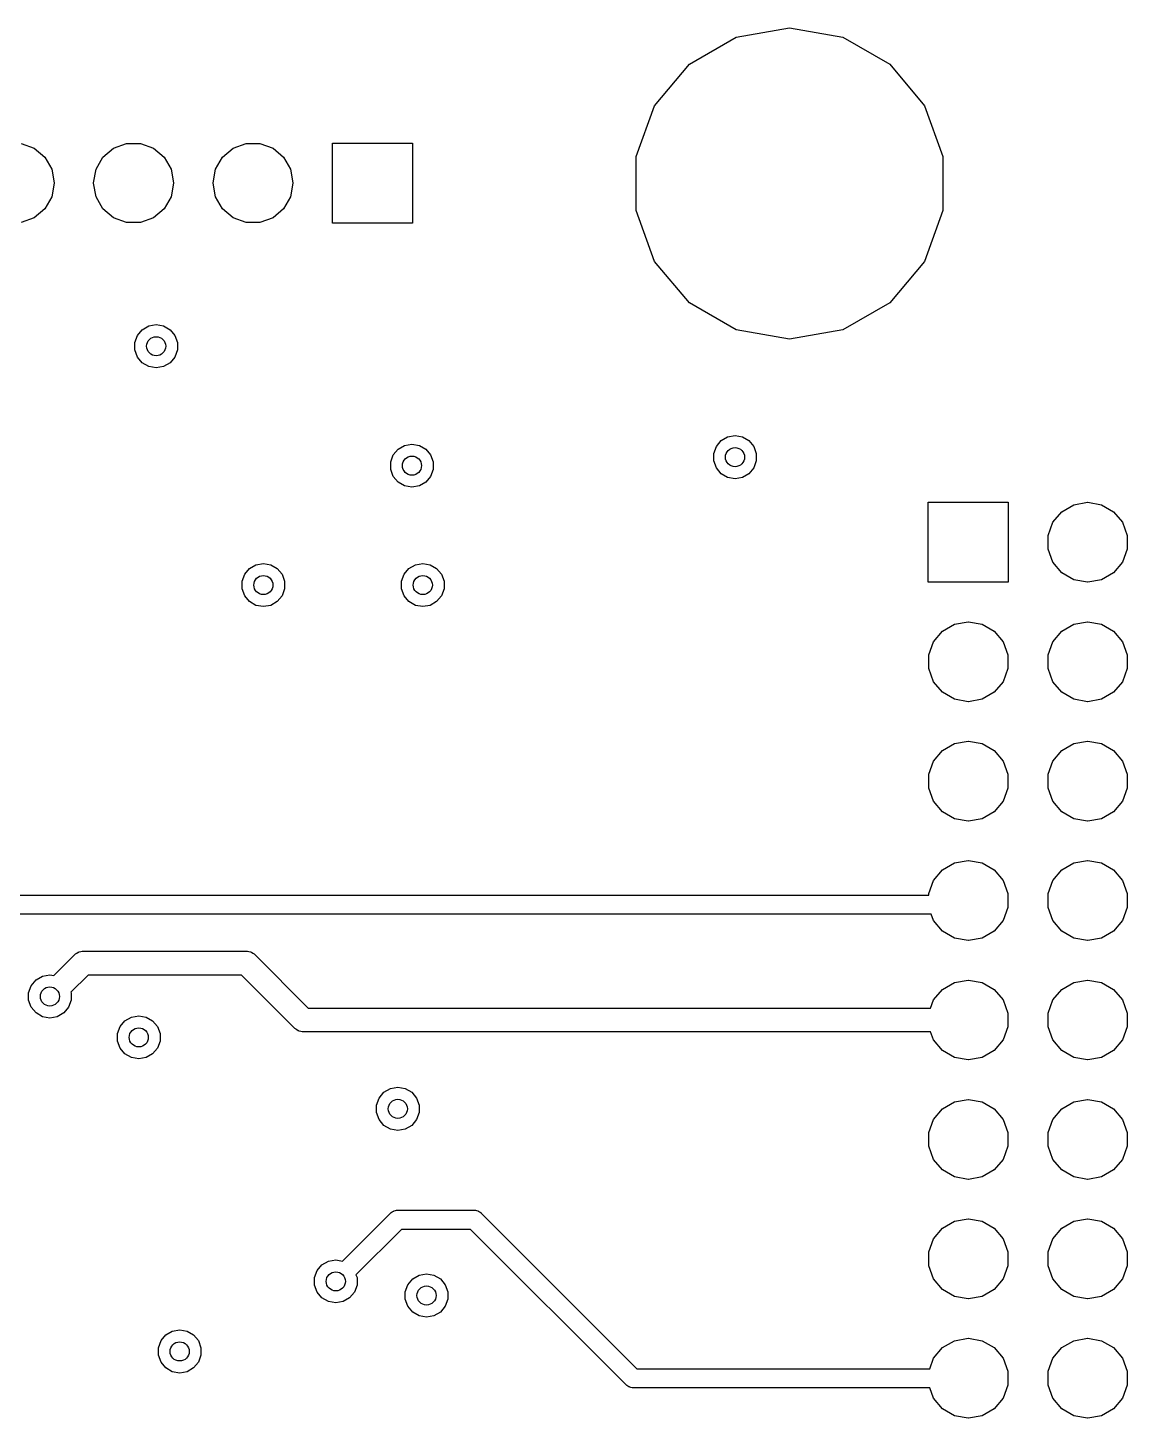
# Model space of a CAD drawing. Extents: x 91.8 to 190.7, y -114.3 to -59.5.
# Drawn here: x 164.89 to 188.27, y -89.04 to -59.47 of the extents above; entities that cross this region are included whole.
import ezdxf

# ---------------------------------------------------------------- set-up
doc = ezdxf.new("R2010")
doc.units = 0
doc.header["$MEASUREMENT"] = 0
doc.layers.add('BLACK', color=7, linetype='CONTINUOUS')

msp = doc.modelspace()

# ---------------------------------------------------------------- linework, layer by layer
at = {"layer": 'Black'}
for p, q in [((178.961, -60.2424), (179.957, -59.6672)), ((179.957, -59.6672), (181.09, -59.4674)), ((181.09, -59.4674), (182.223, -59.6672)), ((182.223, -59.6672), (183.219, -60.2424)), ((178.221, -61.1237), (178.961, -60.2424)), ((183.219, -60.2424), (183.959, -61.1237)), ((177.828, -62.2048), (178.221, -61.1237)), ((183.959, -61.1237), (184.352, -62.2048)), ((164.748, -61.9297), (165.025, -62.0306)), ((165.025, -62.0306), (165.251, -62.2204)), ((166.489, -62.2204), (166.715, -62.0306)), ((166.715, -62.0306), (166.992, -61.9297)), ((166.992, -61.9297), (167.288, -61.9297)), ((167.288, -61.9297), (167.565, -62.0306)), ((167.565, -62.0306), (167.791, -62.2204)), ((169.029, -62.2204), (169.255, -62.0306)), ((169.255, -62.0306), (169.532, -61.9297)), ((169.532, -61.9297), (169.828, -61.9297)), ((169.828, -61.9297), (170.105, -62.0306)), ((170.105, -62.0306), (170.331, -62.2204)), ((171.37, -63.62), (171.37, -61.92)), ((171.37, -61.92), (173.07, -61.92)), ((173.07, -61.92), (173.07, -63.62)), ((165.251, -62.2204), (165.399, -62.476)), ((166.341, -62.476), (166.489, -62.2204)), ((167.791, -62.2204), (167.939, -62.476)), ((168.881, -62.476), (169.029, -62.2204)), ((170.331, -62.2204), (170.479, -62.476)), ((177.828, -63.3552), (177.828, -62.2048)), ((184.352, -62.2048), (184.352, -63.3552)), ((165.399, -62.476), (165.45, -62.7668)), ((166.29, -62.7668), (166.341, -62.476)), ((167.939, -62.476), (167.99, -62.7668)), ((168.83, -62.7668), (168.881, -62.476)), ((170.479, -62.476), (170.53, -62.7668)), ((165.45, -62.7732), (165.399, -63.064)), ((165.45, -62.7668), (165.45, -62.7732)), ((166.29, -62.7732), (166.29, -62.7668)), ((166.341, -63.064), (166.29, -62.7732)), ((167.99, -62.7732), (167.939, -63.064)), ((167.99, -62.7668), (167.99, -62.7732)), ((168.83, -62.7732), (168.83, -62.7668)), ((168.881, -63.064), (168.83, -62.7732)), ((170.53, -62.7732), (170.479, -63.064)), ((170.53, -62.7668), (170.53, -62.7732)), ((165.399, -63.064), (165.251, -63.3196)), ((166.489, -63.3196), (166.341, -63.064)), ((167.939, -63.064), (167.791, -63.3196)), ((169.029, -63.3196), (168.881, -63.064)), ((170.479, -63.064), (170.331, -63.3196)), ((165.025, -63.5094), (164.748, -63.6103)), ((165.251, -63.3196), (165.025, -63.5094)), ((166.715, -63.5094), (166.489, -63.3196)), ((166.992, -63.6103), (166.715, -63.5094)), ((167.565, -63.5094), (167.288, -63.6103)), ((167.791, -63.3196), (167.565, -63.5094)), ((169.255, -63.5094), (169.029, -63.3196)), ((169.532, -63.6103), (169.255, -63.5094)), ((170.105, -63.5094), (169.828, -63.6103)), ((170.331, -63.3196), (170.105, -63.5094)), ((178.221, -64.4363), (177.828, -63.3552)), ((184.352, -63.3552), (183.959, -64.4363)), ((167.288, -63.6103), (166.992, -63.6103)), ((169.828, -63.6103), (169.532, -63.6103)), ((173.07, -63.62), (171.37, -63.62)), ((178.961, -65.3176), (178.221, -64.4363)), ((183.959, -64.4363), (183.219, -65.3176)), ((179.957, -65.8928), (178.961, -65.3176)), ((183.219, -65.3176), (182.223, -65.8928)), ((167.223, -66.0105), (167.325, -65.8884)), ((167.325, -65.8884), (167.463, -65.8087)), ((167.463, -65.8087), (167.62, -65.7811)), ((167.62, -65.7811), (167.777, -65.8087)), ((167.777, -65.8087), (167.915, -65.8884)), ((167.915, -65.8884), (168.017, -66.0105)), ((181.09, -66.0926), (179.957, -65.8928)), ((182.223, -65.8928), (181.09, -66.0926)), ((167.168, -66.1603), (167.223, -66.0105)), ((167.168, -66.3197), (167.168, -66.1603)), ((168.017, -66.0105), (168.072, -66.1603)), ((168.072, -66.1603), (168.072, -66.3197)), ((167.223, -66.4695), (167.168, -66.3197)), ((167.325, -66.5916), (167.223, -66.4695)), ((168.017, -66.4695), (167.915, -66.5916)), ((168.072, -66.3197), (168.017, -66.4695)), ((167.463, -66.6713), (167.325, -66.5916)), ((167.62, -66.6989), (167.463, -66.6713)), ((167.777, -66.6713), (167.62, -66.6989)), ((167.915, -66.5916), (167.777, -66.6713)), ((179.533, -68.3705), (179.635, -68.2484)), ((179.635, -68.2484), (179.773, -68.1687)), ((179.773, -68.1687), (179.93, -68.1411)), ((179.93, -68.1411), (180.087, -68.1687)), ((180.087, -68.1687), (180.225, -68.2484)), ((180.225, -68.2484), (180.327, -68.3705)), ((172.608, -68.7003), (172.663, -68.5505)), ((172.663, -68.5505), (172.765, -68.4284)), ((172.765, -68.4284), (172.903, -68.3487)), ((172.903, -68.3487), (173.06, -68.3211)), ((173.06, -68.3211), (173.217, -68.3487)), ((173.217, -68.3487), (173.355, -68.4284)), ((173.355, -68.4284), (173.457, -68.5505)), ((173.457, -68.5505), (173.512, -68.7003)), ((179.478, -68.5203), (179.533, -68.3705)), ((179.478, -68.6797), (179.478, -68.5203)), ((180.327, -68.3705), (180.382, -68.5203)), ((180.382, -68.5203), (180.382, -68.6797)), ((172.608, -68.8597), (172.608, -68.7003)), ((172.663, -69.0095), (172.608, -68.8597)), ((173.512, -68.8597), (173.457, -69.0095)), ((173.512, -68.7003), (173.512, -68.8597)), ((179.533, -68.8295), (179.478, -68.6797)), ((179.635, -68.9516), (179.533, -68.8295)), ((180.327, -68.8295), (180.225, -68.9516)), ((180.382, -68.6797), (180.327, -68.8295)), ((172.765, -69.1316), (172.663, -69.0095)), ((172.903, -69.2113), (172.765, -69.1316)), ((173.355, -69.1316), (173.217, -69.2113)), ((173.457, -69.0095), (173.355, -69.1316)), ((179.773, -69.0313), (179.635, -68.9516)), ((179.93, -69.0589), (179.773, -69.0313)), ((180.087, -69.0313), (179.93, -69.0589)), ((180.225, -68.9516), (180.087, -69.0313)), ((173.06, -69.2389), (172.903, -69.2113)), ((173.217, -69.2113), (173.06, -69.2389)), ((184.04, -71.26), (184.04, -69.56)), ((184.04, -69.56), (185.74, -69.56)), ((185.74, -69.56), (185.74, -71.26)), ((186.691, -69.985), (186.88, -69.7589)), ((186.88, -69.7589), (187.136, -69.6113)), ((187.136, -69.6113), (187.427, -69.56)), ((187.427, -69.56), (187.433, -69.56)), ((187.433, -69.56), (187.724, -69.6113)), ((187.724, -69.6113), (187.98, -69.7589)), ((187.98, -69.7589), (188.169, -69.985)), ((186.59, -70.2624), (186.691, -69.985)), ((188.169, -69.985), (188.27, -70.2624)), ((186.59, -70.5576), (186.59, -70.2624)), ((188.27, -70.2624), (188.27, -70.5576)), ((186.691, -70.835), (186.59, -70.5576)), ((188.27, -70.5576), (188.169, -70.835)), ((169.503, -71.0905), (169.605, -70.9684)), ((169.605, -70.9684), (169.743, -70.8887)), ((169.743, -70.8887), (169.9, -70.8611)), ((169.9, -70.8611), (170.057, -70.8887)), ((170.057, -70.8887), (170.195, -70.9684)), ((170.195, -70.9684), (170.297, -71.0905)), ((172.893, -71.0905), (172.995, -70.9684)), ((172.995, -70.9684), (173.133, -70.8887)), ((173.133, -70.8887), (173.29, -70.8611)), ((173.29, -70.8611), (173.447, -70.8887)), ((173.447, -70.8887), (173.585, -70.9684)), ((173.585, -70.9684), (173.687, -71.0905)), ((186.88, -71.0611), (186.691, -70.835)), ((188.169, -70.835), (187.98, -71.0611)), ((169.448, -71.2403), (169.503, -71.0905)), ((169.448, -71.3997), (169.448, -71.2403)), ((170.297, -71.0905), (170.352, -71.2403)), ((170.352, -71.2403), (170.352, -71.3997)), ((172.838, -71.2403), (172.893, -71.0905)), ((172.838, -71.3997), (172.838, -71.2403)), ((173.687, -71.0905), (173.742, -71.2403)), ((173.742, -71.2403), (173.742, -71.3997)), ((185.74, -71.26), (184.04, -71.26)), ((187.136, -71.2087), (186.88, -71.0611)), ((187.427, -71.26), (187.136, -71.2087)), ((187.433, -71.26), (187.427, -71.26)), ((187.724, -71.2087), (187.433, -71.26)), ((187.98, -71.0611), (187.724, -71.2087)), ((169.503, -71.5495), (169.448, -71.3997)), ((169.605, -71.6716), (169.503, -71.5495)), ((170.297, -71.5495), (170.195, -71.6716)), ((170.352, -71.3997), (170.297, -71.5495)), ((172.893, -71.5495), (172.838, -71.3997)), ((172.995, -71.6716), (172.893, -71.5495)), ((173.687, -71.5495), (173.585, -71.6716)), ((173.742, -71.3997), (173.687, -71.5495)), ((169.743, -71.7513), (169.605, -71.6716)), ((169.9, -71.7789), (169.743, -71.7513)), ((170.057, -71.7513), (169.9, -71.7789)), ((170.195, -71.6716), (170.057, -71.7513)), ((173.133, -71.7513), (172.995, -71.6716)), ((173.29, -71.7789), (173.133, -71.7513)), ((173.447, -71.7513), (173.29, -71.7789)), ((173.585, -71.6716), (173.447, -71.7513)), ((184.34, -72.2989), (184.596, -72.1513)), ((184.596, -72.1513), (184.887, -72.1)), ((184.887, -72.1), (184.893, -72.1)), ((184.893, -72.1), (185.184, -72.1513)), ((185.184, -72.1513), (185.44, -72.2989)), ((186.88, -72.2989), (187.136, -72.1513)), ((187.136, -72.1513), (187.427, -72.1)), ((187.427, -72.1), (187.433, -72.1)), ((187.433, -72.1), (187.724, -72.1513)), ((187.724, -72.1513), (187.98, -72.2989)), ((184.151, -72.525), (184.34, -72.2989)), ((185.44, -72.2989), (185.629, -72.525)), ((186.691, -72.525), (186.88, -72.2989)), ((187.98, -72.2989), (188.169, -72.525)), ((184.05, -72.8024), (184.151, -72.525)), ((185.629, -72.525), (185.73, -72.8024)), ((186.59, -72.8024), (186.691, -72.525)), ((188.169, -72.525), (188.27, -72.8024)), ((184.05, -73.0976), (184.05, -72.8024)), ((185.73, -72.8024), (185.73, -73.0976)), ((186.59, -73.0976), (186.59, -72.8024)), ((188.27, -72.8024), (188.27, -73.0976)), ((184.151, -73.375), (184.05, -73.0976)), ((185.73, -73.0976), (185.629, -73.375)), ((186.691, -73.375), (186.59, -73.0976)), ((188.27, -73.0976), (188.169, -73.375)), ((184.34, -73.6011), (184.151, -73.375)), ((184.596, -73.7487), (184.34, -73.6011)), ((185.44, -73.6011), (185.184, -73.7487)), ((185.629, -73.375), (185.44, -73.6011)), ((186.88, -73.6011), (186.691, -73.375)), ((187.136, -73.7487), (186.88, -73.6011)), ((187.98, -73.6011), (187.724, -73.7487)), ((188.169, -73.375), (187.98, -73.6011)), ((184.887, -73.8), (184.596, -73.7487)), ((184.893, -73.8), (184.887, -73.8)), ((185.184, -73.7487), (184.893, -73.8)), ((187.427, -73.8), (187.136, -73.7487)), ((187.433, -73.8), (187.427, -73.8)), ((187.724, -73.7487), (187.433, -73.8)), ((184.34, -74.8389), (184.596, -74.6913)), ((184.596, -74.6913), (184.887, -74.64)), ((184.887, -74.64), (184.893, -74.64)), ((184.893, -74.64), (185.184, -74.6913)), ((185.184, -74.6913), (185.44, -74.8389)), ((186.88, -74.8389), (187.136, -74.6913)), ((187.136, -74.6913), (187.427, -74.64)), ((187.427, -74.64), (187.433, -74.64)), ((187.433, -74.64), (187.724, -74.6913)), ((187.724, -74.6913), (187.98, -74.8389)), ((184.05, -75.3424), (184.151, -75.065)), ((184.151, -75.065), (184.34, -74.8389)), ((185.44, -74.8389), (185.629, -75.065)), ((185.629, -75.065), (185.73, -75.3424)), ((186.59, -75.3424), (186.691, -75.065)), ((186.691, -75.065), (186.88, -74.8389)), ((187.98, -74.8389), (188.169, -75.065)), ((188.169, -75.065), (188.27, -75.3424)), ((184.05, -75.6376), (184.05, -75.3424)), ((185.73, -75.3424), (185.73, -75.6376)), ((186.59, -75.6376), (186.59, -75.3424)), ((188.27, -75.3424), (188.27, -75.6376)), ((184.151, -75.915), (184.05, -75.6376)), ((185.73, -75.6376), (185.629, -75.915)), ((186.691, -75.915), (186.59, -75.6376)), ((188.27, -75.6376), (188.169, -75.915)), ((184.34, -76.1411), (184.151, -75.915)), ((185.629, -75.915), (185.44, -76.1411)), ((186.88, -76.1411), (186.691, -75.915)), ((188.169, -75.915), (187.98, -76.1411)), ((184.596, -76.2887), (184.34, -76.1411)), ((184.887, -76.34), (184.596, -76.2887)), ((185.184, -76.2887), (184.893, -76.34)), ((185.44, -76.1411), (185.184, -76.2887)), ((187.136, -76.2887), (186.88, -76.1411)), ((187.427, -76.34), (187.136, -76.2887)), ((187.724, -76.2887), (187.433, -76.34)), ((187.98, -76.1411), (187.724, -76.2887)), ((184.893, -76.34), (184.887, -76.34)), ((187.433, -76.34), (187.427, -76.34)), ((184.596, -77.2313), (184.887, -77.18)), ((184.887, -77.18), (184.893, -77.18)), ((184.893, -77.18), (185.184, -77.2313)), ((187.136, -77.2313), (187.427, -77.18)), ((187.427, -77.18), (187.433, -77.18)), ((187.433, -77.18), (187.724, -77.2313)), ((184.151, -77.605), (184.34, -77.3789)), ((184.34, -77.3789), (184.596, -77.2313)), ((185.184, -77.2313), (185.44, -77.3789)), ((185.44, -77.3789), (185.629, -77.605)), ((186.691, -77.605), (186.88, -77.3789)), ((186.88, -77.3789), (187.136, -77.2313)), ((187.724, -77.2313), (187.98, -77.3789)), ((187.98, -77.3789), (188.169, -77.605)), ((184.05, -77.8824), (184.151, -77.605)), ((185.629, -77.605), (185.73, -77.8824)), ((186.59, -77.8824), (186.691, -77.605)), ((188.169, -77.605), (188.27, -77.8824)), ((164.53, -77.9168), (184.05, -77.9168)), ((184.05, -77.9168), (184.05, -77.8824)), ((185.73, -77.8824), (185.73, -78.1776)), ((186.59, -78.1776), (186.59, -77.8824)), ((188.27, -77.8824), (188.27, -78.1776)), ((184.103, -78.3232), (164.614, -78.3232)), ((184.151, -78.455), (184.103, -78.3232)), ((185.73, -78.1776), (185.629, -78.455)), ((186.691, -78.455), (186.59, -78.1776)), ((188.27, -78.1776), (188.169, -78.455)), ((184.34, -78.6811), (184.151, -78.455)), ((185.629, -78.455), (185.44, -78.6811)), ((186.88, -78.6811), (186.691, -78.455)), ((188.169, -78.455), (187.98, -78.6811)), ((184.596, -78.8287), (184.34, -78.6811)), ((184.887, -78.88), (184.596, -78.8287)), ((184.893, -78.88), (184.887, -78.88)), ((185.184, -78.8287), (184.893, -78.88)), ((185.44, -78.6811), (185.184, -78.8287)), ((187.136, -78.8287), (186.88, -78.6811)), ((187.427, -78.88), (187.136, -78.8287)), ((187.433, -78.88), (187.427, -78.88)), ((187.724, -78.8287), (187.433, -78.88)), ((187.98, -78.6811), (187.724, -78.8287)), ((165.445, -79.626), (165.89, -79.1804)), ((165.89, -79.1804), (165.9, -79.174)), ((165.9, -79.174), (165.907, -79.1654)), ((165.907, -79.1654), (165.935, -79.1488)), ((165.935, -79.1488), (165.963, -79.1298)), ((165.963, -79.1298), (165.973, -79.1269)), ((165.973, -79.1269), (165.983, -79.1213)), ((165.983, -79.1213), (166.016, -79.1156)), ((166.016, -79.1156), (166.048, -79.107)), ((166.048, -79.107), (166.059, -79.1079)), ((166.059, -79.1079), (166.07, -79.106)), ((166.07, -79.106), (169.54, -79.106)), ((169.54, -79.106), (169.551, -79.1079)), ((169.551, -79.1079), (169.562, -79.107)), ((169.562, -79.107), (169.594, -79.1156)), ((169.594, -79.1156), (169.627, -79.1213)), ((169.627, -79.1213), (169.637, -79.1269)), ((169.637, -79.1269), (169.647, -79.1298)), ((169.647, -79.1298), (169.675, -79.1488)), ((169.675, -79.1488), (169.703, -79.1654)), ((169.703, -79.1654), (169.71, -79.174)), ((169.71, -79.174), (169.72, -79.1804)), ((169.72, -79.1804), (170.855, -80.316)), ((164.908, -79.9903), (164.963, -79.8405)), ((164.963, -79.8405), (165.065, -79.7184)), ((165.065, -79.7184), (165.203, -79.6387)), ((165.203, -79.6387), (165.36, -79.6111)), ((165.36, -79.6111), (165.445, -79.626)), ((166.175, -79.614), (165.808, -79.9807)), ((169.435, -79.614), (166.175, -79.614)), ((170.57, -80.7496), (169.435, -79.614)), ((184.34, -79.9189), (184.596, -79.7713)), ((184.596, -79.7713), (184.887, -79.72)), ((184.887, -79.72), (184.893, -79.72)), ((184.893, -79.72), (185.184, -79.7713)), ((185.184, -79.7713), (185.44, -79.9189)), ((186.88, -79.9189), (187.136, -79.7713)), ((187.136, -79.7713), (187.427, -79.72)), ((187.427, -79.72), (187.433, -79.72)), ((187.433, -79.72), (187.724, -79.7713)), ((187.724, -79.7713), (187.98, -79.9189)), ((164.908, -80.1497), (164.908, -79.9903)), ((165.808, -79.9807), (165.812, -79.9903)), ((165.812, -79.9903), (165.812, -80.1497)), ((184.151, -80.145), (184.34, -79.9189)), ((185.44, -79.9189), (185.629, -80.145)), ((186.691, -80.145), (186.88, -79.9189)), ((187.98, -79.9189), (188.169, -80.145)), ((164.963, -80.2995), (164.908, -80.1497)), ((165.065, -80.4216), (164.963, -80.2995)), ((165.203, -80.5013), (165.065, -80.4216)), ((165.655, -80.4216), (165.517, -80.5013)), ((165.757, -80.2995), (165.655, -80.4216)), ((165.812, -80.1497), (165.757, -80.2995)), ((170.855, -80.316), (184.088, -80.316)), ((184.088, -80.316), (184.151, -80.145)), ((185.629, -80.145), (185.73, -80.4224)), ((185.73, -80.4224), (185.73, -80.7176)), ((186.59, -80.4224), (186.691, -80.145)), ((186.59, -80.7176), (186.59, -80.4224)), ((188.169, -80.145), (188.27, -80.4224)), ((188.27, -80.4224), (188.27, -80.7176)), ((165.36, -80.5289), (165.203, -80.5013)), ((165.517, -80.5013), (165.36, -80.5289)), ((166.798, -80.8603), (166.853, -80.7105)), ((166.853, -80.7105), (166.955, -80.5884)), ((166.955, -80.5884), (167.093, -80.5087)), ((167.093, -80.5087), (167.25, -80.4811)), ((167.25, -80.4811), (167.407, -80.5087)), ((167.407, -80.5087), (167.545, -80.5884)), ((167.545, -80.5884), (167.647, -80.7105)), ((167.647, -80.7105), (167.702, -80.8603)), ((185.73, -80.7176), (185.629, -80.995)), ((186.691, -80.995), (186.59, -80.7176)), ((188.27, -80.7176), (188.169, -80.995)), ((166.798, -81.0197), (166.798, -80.8603)), ((166.853, -81.1695), (166.798, -81.0197)), ((167.702, -81.0197), (167.647, -81.1695)), ((167.702, -80.8603), (167.702, -81.0197)), ((170.58, -80.756), (170.57, -80.7496)), ((170.587, -80.7646), (170.58, -80.756)), ((170.615, -80.7812), (170.587, -80.7646)), ((170.643, -80.8002), (170.615, -80.7812)), ((170.653, -80.8031), (170.643, -80.8002)), ((170.663, -80.8087), (170.653, -80.8031)), ((170.696, -80.8144), (170.663, -80.8087)), ((170.728, -80.823), (170.696, -80.8144)), ((170.739, -80.8221), (170.728, -80.823)), ((170.75, -80.824), (170.739, -80.8221)), ((184.088, -80.824), (170.75, -80.824)), ((184.151, -80.995), (184.088, -80.824)), ((184.34, -81.2211), (184.151, -80.995)), ((185.629, -80.995), (185.44, -81.2211)), ((186.88, -81.2211), (186.691, -80.995)), ((188.169, -80.995), (187.98, -81.2211)), ((166.955, -81.2916), (166.853, -81.1695)), ((167.093, -81.3713), (166.955, -81.2916)), ((167.545, -81.2916), (167.407, -81.3713)), ((167.647, -81.1695), (167.545, -81.2916)), ((184.596, -81.3687), (184.34, -81.2211)), ((185.44, -81.2211), (185.184, -81.3687)), ((187.136, -81.3687), (186.88, -81.2211)), ((187.98, -81.2211), (187.724, -81.3687)), ((167.25, -81.3989), (167.093, -81.3713)), ((167.407, -81.3713), (167.25, -81.3989)), ((184.887, -81.42), (184.596, -81.3687)), ((184.893, -81.42), (184.887, -81.42)), ((185.184, -81.3687), (184.893, -81.42)), ((187.427, -81.42), (187.136, -81.3687)), ((187.433, -81.42), (187.427, -81.42)), ((187.724, -81.3687), (187.433, -81.42)), ((172.363, -82.2305), (172.465, -82.1084)), ((172.465, -82.1084), (172.603, -82.0287)), ((172.603, -82.0287), (172.76, -82.0011)), ((172.76, -82.0011), (172.917, -82.0287)), ((172.917, -82.0287), (173.055, -82.1084)), ((173.055, -82.1084), (173.157, -82.2305)), ((172.308, -82.3803), (172.363, -82.2305)), ((172.308, -82.5397), (172.308, -82.3803)), ((173.157, -82.2305), (173.212, -82.3803)), ((173.212, -82.3803), (173.212, -82.5397)), ((184.151, -82.685), (184.34, -82.4589)), ((184.34, -82.4589), (184.596, -82.3113)), ((184.596, -82.3113), (184.887, -82.26)), ((184.887, -82.26), (184.893, -82.26)), ((184.893, -82.26), (185.184, -82.3113)), ((185.184, -82.3113), (185.44, -82.4589)), ((185.44, -82.4589), (185.629, -82.685)), ((186.691, -82.685), (186.88, -82.4589)), ((186.88, -82.4589), (187.136, -82.3113)), ((187.136, -82.3113), (187.427, -82.26)), ((187.427, -82.26), (187.433, -82.26)), ((187.433, -82.26), (187.724, -82.3113)), ((187.724, -82.3113), (187.98, -82.4589)), ((187.98, -82.4589), (188.169, -82.685)), ((172.363, -82.6895), (172.308, -82.5397)), ((172.465, -82.8116), (172.363, -82.6895)), ((173.157, -82.6895), (173.055, -82.8116)), ((173.212, -82.5397), (173.157, -82.6895)), ((184.05, -82.9624), (184.151, -82.685)), ((185.629, -82.685), (185.73, -82.9624)), ((186.59, -82.9624), (186.691, -82.685)), ((188.169, -82.685), (188.27, -82.9624)), ((172.603, -82.8913), (172.465, -82.8116)), ((172.76, -82.9189), (172.603, -82.8913)), ((172.917, -82.8913), (172.76, -82.9189)), ((173.055, -82.8116), (172.917, -82.8913)), ((184.05, -83.2576), (184.05, -82.9624)), ((185.73, -82.9624), (185.73, -83.2576)), ((186.59, -83.2576), (186.59, -82.9624)), ((188.27, -82.9624), (188.27, -83.2576)), ((184.151, -83.535), (184.05, -83.2576)), ((185.73, -83.2576), (185.629, -83.535)), ((186.691, -83.535), (186.59, -83.2576)), ((188.27, -83.2576), (188.169, -83.535)), ((184.34, -83.7611), (184.151, -83.535)), ((185.629, -83.535), (185.44, -83.7611)), ((186.88, -83.7611), (186.691, -83.535)), ((188.169, -83.535), (187.98, -83.7611)), ((184.596, -83.9087), (184.34, -83.7611)), ((184.887, -83.96), (184.596, -83.9087)), ((184.893, -83.96), (184.887, -83.96)), ((185.184, -83.9087), (184.893, -83.96)), ((185.44, -83.7611), (185.184, -83.9087)), ((187.136, -83.9087), (186.88, -83.7611)), ((187.427, -83.96), (187.136, -83.9087)), ((187.433, -83.96), (187.427, -83.96)), ((187.724, -83.9087), (187.433, -83.96)), ((187.98, -83.7611), (187.724, -83.9087)), ((171.586, -85.6968), (172.606, -84.6763)), ((172.606, -84.6763), (172.614, -84.6712)), ((172.614, -84.6712), (172.619, -84.6643)), ((172.619, -84.6643), (172.642, -84.6511)), ((172.642, -84.6511), (172.664, -84.6358)), ((172.664, -84.6358), (172.673, -84.6335)), ((172.673, -84.6335), (172.681, -84.6291)), ((172.681, -84.6291), (172.707, -84.6244)), ((172.707, -84.6244), (172.732, -84.6176)), ((172.732, -84.6176), (172.741, -84.6184)), ((172.741, -84.6184), (172.75, -84.6168)), ((172.75, -84.6168), (174.39, -84.6168)), ((174.39, -84.6168), (174.399, -84.6184)), ((174.399, -84.6184), (174.408, -84.6176)), ((174.408, -84.6176), (174.433, -84.6244)), ((174.433, -84.6244), (174.459, -84.6291)), ((174.459, -84.6291), (174.467, -84.6335)), ((174.467, -84.6335), (174.476, -84.6358)), ((174.476, -84.6358), (174.498, -84.6511)), ((174.498, -84.6511), (174.521, -84.6643)), ((174.521, -84.6643), (174.526, -84.6712)), ((174.526, -84.6712), (174.534, -84.6763)), ((174.534, -84.6763), (177.844, -87.9868)), ((184.34, -84.9989), (184.596, -84.8513)), ((184.596, -84.8513), (184.887, -84.8)), ((184.887, -84.8), (184.893, -84.8)), ((184.893, -84.8), (185.184, -84.8513)), ((185.184, -84.8513), (185.44, -84.9989)), ((186.88, -84.9989), (187.136, -84.8513)), ((187.136, -84.8513), (187.427, -84.8)), ((187.427, -84.8), (187.433, -84.8)), ((187.433, -84.8), (187.724, -84.8513)), ((187.724, -84.8513), (187.98, -84.9989)), ((172.834, -85.0232), (171.869, -85.9881)), ((174.306, -85.0232), (172.834, -85.0232)), ((177.616, -88.3337), (174.306, -85.0232)), ((184.151, -85.225), (184.34, -84.9989)), ((185.44, -84.9989), (185.629, -85.225)), ((186.691, -85.225), (186.88, -84.9989)), ((187.98, -84.9989), (188.169, -85.225)), ((184.05, -85.5024), (184.151, -85.225)), ((185.629, -85.225), (185.73, -85.5024)), ((186.59, -85.5024), (186.691, -85.225)), ((188.169, -85.225), (188.27, -85.5024)), ((171.145, -85.7784), (171.283, -85.6987)), ((171.283, -85.6987), (171.44, -85.6711)), ((171.44, -85.6711), (171.586, -85.6968)), ((184.05, -85.7976), (184.05, -85.5024)), ((185.73, -85.5024), (185.73, -85.7976)), ((186.59, -85.7976), (186.59, -85.5024)), ((188.27, -85.5024), (188.27, -85.7976)), ((170.988, -86.0503), (171.043, -85.9005)), ((170.988, -86.2097), (170.988, -86.0503)), ((171.043, -85.9005), (171.145, -85.7784)), ((171.869, -85.9881), (171.892, -86.0503)), ((171.892, -86.0503), (171.892, -86.2097)), ((173.075, -86.0784), (173.213, -85.9987)), ((173.213, -85.9987), (173.37, -85.9711)), ((173.37, -85.9711), (173.527, -85.9987)), ((173.527, -85.9987), (173.665, -86.0784)), ((184.151, -86.075), (184.05, -85.7976)), ((185.73, -85.7976), (185.629, -86.075)), ((186.691, -86.075), (186.59, -85.7976)), ((188.27, -85.7976), (188.169, -86.075)), ((171.043, -86.3595), (170.988, -86.2097)), ((171.892, -86.2097), (171.837, -86.3595)), ((172.918, -86.3503), (172.973, -86.2005)), ((172.918, -86.5097), (172.918, -86.3503)), ((172.973, -86.2005), (173.075, -86.0784)), ((173.665, -86.0784), (173.767, -86.2005)), ((173.767, -86.2005), (173.822, -86.3503)), ((173.822, -86.3503), (173.822, -86.5097)), ((184.34, -86.3011), (184.151, -86.075)), ((184.596, -86.4487), (184.34, -86.3011)), ((185.44, -86.3011), (185.184, -86.4487)), ((185.629, -86.075), (185.44, -86.3011)), ((186.88, -86.3011), (186.691, -86.075)), ((187.136, -86.4487), (186.88, -86.3011)), ((187.98, -86.3011), (187.724, -86.4487)), ((188.169, -86.075), (187.98, -86.3011)), ((171.145, -86.4816), (171.043, -86.3595)), ((171.283, -86.5613), (171.145, -86.4816)), ((171.44, -86.5889), (171.283, -86.5613)), ((171.597, -86.5613), (171.44, -86.5889)), ((171.735, -86.4816), (171.597, -86.5613)), ((171.837, -86.3595), (171.735, -86.4816)), ((172.973, -86.6595), (172.918, -86.5097)), ((173.822, -86.5097), (173.767, -86.6595)), ((184.887, -86.5), (184.596, -86.4487)), ((184.893, -86.5), (184.887, -86.5)), ((185.184, -86.4487), (184.893, -86.5)), ((187.427, -86.5), (187.136, -86.4487)), ((187.433, -86.5), (187.427, -86.5)), ((187.724, -86.4487), (187.433, -86.5)), ((173.075, -86.7816), (172.973, -86.6595)), ((173.213, -86.8613), (173.075, -86.7816)), ((173.37, -86.8889), (173.213, -86.8613)), ((173.527, -86.8613), (173.37, -86.8889)), ((173.665, -86.7816), (173.527, -86.8613)), ((173.767, -86.6595), (173.665, -86.7816)), ((167.825, -87.2684), (167.963, -87.1887)), ((167.963, -87.1887), (168.12, -87.1611)), ((168.12, -87.1611), (168.277, -87.1887)), ((168.277, -87.1887), (168.415, -87.2684)), ((167.668, -87.5403), (167.723, -87.3905)), ((167.723, -87.3905), (167.825, -87.2684)), ((168.415, -87.2684), (168.517, -87.3905)), ((168.517, -87.3905), (168.572, -87.5403)), ((184.34, -87.5389), (184.596, -87.3913)), ((184.596, -87.3913), (184.887, -87.34)), ((184.887, -87.34), (184.893, -87.34)), ((184.893, -87.34), (185.184, -87.3913)), ((185.184, -87.3913), (185.44, -87.5389)), ((186.88, -87.5389), (187.136, -87.3913)), ((187.136, -87.3913), (187.427, -87.34)), ((187.427, -87.34), (187.433, -87.34)), ((187.433, -87.34), (187.724, -87.3913)), ((187.724, -87.3913), (187.98, -87.5389)), ((167.668, -87.6997), (167.668, -87.5403)), ((167.723, -87.8495), (167.668, -87.6997)), ((168.572, -87.6997), (168.517, -87.8495)), ((168.572, -87.5403), (168.572, -87.6997)), ((184.07, -87.9868), (184.151, -87.765)), ((184.151, -87.765), (184.34, -87.5389)), ((185.44, -87.5389), (185.629, -87.765)), ((185.629, -87.765), (185.73, -88.0424)), ((186.59, -88.0424), (186.691, -87.765)), ((186.691, -87.765), (186.88, -87.5389)), ((187.98, -87.5389), (188.169, -87.765)), ((188.169, -87.765), (188.27, -88.0424)), ((167.825, -87.9716), (167.723, -87.8495)), ((167.963, -88.0513), (167.825, -87.9716)), ((168.12, -88.0789), (167.963, -88.0513)), ((168.277, -88.0513), (168.12, -88.0789)), ((168.415, -87.9716), (168.277, -88.0513)), ((168.517, -87.8495), (168.415, -87.9716)), ((177.844, -87.9868), (184.07, -87.9868)), ((185.73, -88.0424), (185.73, -88.3376)), ((186.59, -88.3376), (186.59, -88.0424)), ((188.27, -88.0424), (188.27, -88.3376)), ((177.624, -88.3388), (177.616, -88.3337)), ((177.629, -88.3457), (177.624, -88.3388)), ((177.652, -88.3589), (177.629, -88.3457)), ((177.674, -88.3742), (177.652, -88.3589)), ((177.683, -88.3765), (177.674, -88.3742)), ((177.691, -88.3809), (177.683, -88.3765)), ((177.717, -88.3856), (177.691, -88.3809)), ((177.742, -88.3924), (177.717, -88.3856)), ((177.751, -88.3916), (177.742, -88.3924)), ((177.76, -88.3932), (177.751, -88.3916)), ((184.07, -88.3932), (177.76, -88.3932)), ((184.151, -88.615), (184.07, -88.3932)), ((185.73, -88.3376), (185.629, -88.615)), ((186.691, -88.615), (186.59, -88.3376)), ((188.27, -88.3376), (188.169, -88.615)), ((184.34, -88.8411), (184.151, -88.615)), ((185.629, -88.615), (185.44, -88.8411)), ((186.88, -88.8411), (186.691, -88.615)), ((188.169, -88.615), (187.98, -88.8411)), ((184.596, -88.9887), (184.34, -88.8411)), ((184.887, -89.04), (184.596, -88.9887)), ((185.184, -88.9887), (184.893, -89.04)), ((185.44, -88.8411), (185.184, -88.9887)), ((187.136, -88.9887), (186.88, -88.8411)), ((187.427, -89.04), (187.136, -88.9887)), ((187.724, -88.9887), (187.433, -89.04)), ((187.98, -88.8411), (187.724, -88.9887)), ((184.893, -89.04), (184.887, -89.04)), ((187.433, -89.04), (187.427, -89.04))]:
    msp.add_line(p, q, dxfattribs=at)
for centre in [(167.62, -66.24), (173.06, -68.78), (179.93, -68.6), (169.9, -71.32), (173.29, -71.32), (165.36, -80.07), (167.25, -80.94), (172.76, -82.46), (171.44, -86.13), (173.37, -86.43), (168.12, -87.62)]:
    msp.add_circle(centre, 0.2032, dxfattribs=at)

doc.saveas('drawing.dxf')
